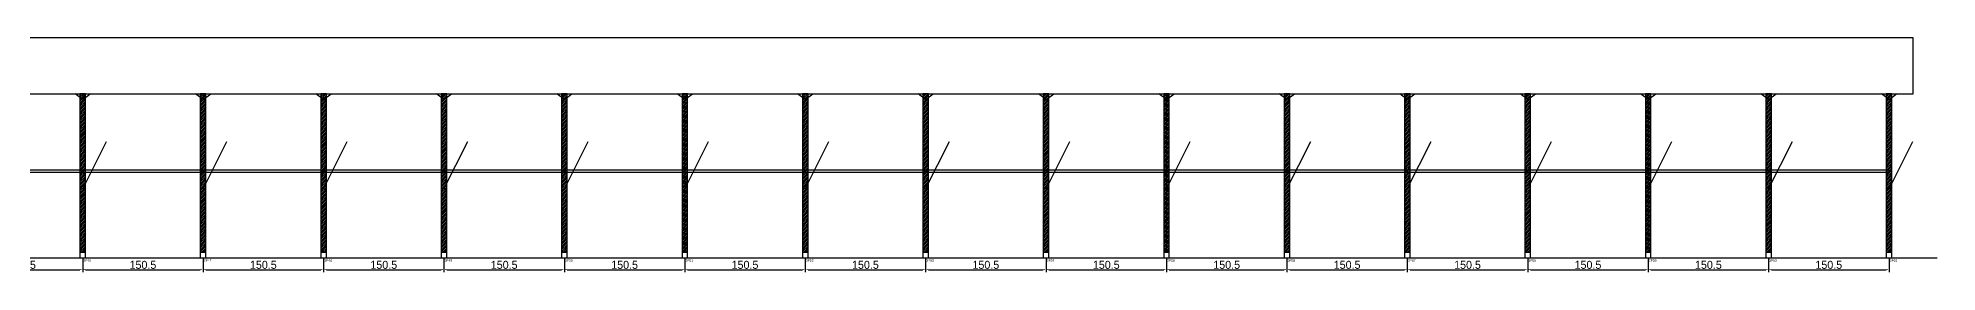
# Model space of a CAD drawing. Header units: metres. Extents: x -30 to 9119, y -25 to 308.
# Drawn here: x 6746 to 9119, y -25 to 268 of the extents above; entities that cross this region are included whole.
import ezdxf

# ---------------------------------------------------------------- set-up
doc = ezdxf.new("R2010")
doc.units = ezdxf.units.M
for name, color, linetype in [('BARRA_ANCORAGEM', 1, 'Continuous'), ('COTA', 241, 'Continuous'), ('GARFOS OK', 3, 'Continuous'), ('NOME DA VIGA', 6, 'Continuous'), ('SARR_7x7', 40, 'Continuous'), ('TIRAS REESCORAMENTO', 252, 'Continuous'), ('VIGAS', 3, 'Continuous')]:
    doc.layers.add(name, color=color, linetype=linetype)
doc.dimstyles.new('EZ DXF', dxfattribs={"dimtxt": 10, "dimasz": 3.5, "dimexe": 3, "dimexo": 1.5, "dimgap": 1, "dimtad": 1, "dimdec": 1, "dimdsep": 46, "dimcen": 2.5, "dimazin": 3, "dimtfac": 1, "dimtmove": 0, "dimatfit": 3})

msp = doc.modelspace()

# ---------------------------------------------------------------- hatches: boundary and pattern name
at = {"layer": 'COTA'}
h = msp.add_hatch(dxfattribs=at)
h.set_pattern_fill('ANSI31', scale=0.5)
h.paths.add_polyline_path([(6798.23, 0), (6805.23, 0), (6805.23, 198), (6798.23, 198)])
h = msp.add_hatch(dxfattribs=at)
h.set_pattern_fill('ANSI31', scale=0.5)
h.paths.add_polyline_path([(6948.71, 0), (6955.71, 0), (6955.71, 198), (6948.71, 198)])
h = msp.add_hatch(dxfattribs=at)
h.set_pattern_fill('ANSI31', scale=0.5)
h.paths.add_polyline_path([(7099.19, 0), (7106.19, 0), (7106.19, 198), (7099.19, 198)])
h = msp.add_hatch(dxfattribs=at)
h.set_pattern_fill('ANSI31', scale=0.5)
h.paths.add_polyline_path([(7249.67, 0), (7256.67, 0), (7256.67, 198), (7249.67, 198)])
h = msp.add_hatch(dxfattribs=at)
h.set_pattern_fill('ANSI31', scale=0.5)
h.paths.add_polyline_path([(7400.16, 0), (7407.16, 0), (7407.16, 198), (7400.16, 198)])
h = msp.add_hatch(dxfattribs=at)
h.set_pattern_fill('ANSI31', scale=0.5)
h.paths.add_polyline_path([(7550.64, 0), (7557.64, 0), (7557.64, 198), (7550.64, 198)])
h = msp.add_hatch(dxfattribs=at)
h.set_pattern_fill('ANSI31', scale=0.5)
h.paths.add_polyline_path([(7701.12, 0), (7708.12, 0), (7708.12, 198), (7701.12, 198)])
h = msp.add_hatch(dxfattribs=at)
h.set_pattern_fill('ANSI31', scale=0.5)
h.paths.add_polyline_path([(7851.61, 0), (7858.61, 0), (7858.61, 198), (7851.61, 198)])
h = msp.add_hatch(dxfattribs=at)
h.set_pattern_fill('ANSI31', scale=0.5)
h.paths.add_polyline_path([(8002.09, 0), (8009.09, 0), (8009.09, 198), (8002.09, 198)])
h = msp.add_hatch(dxfattribs=at)
h.set_pattern_fill('ANSI31', scale=0.5)
h.paths.add_polyline_path([(8152.57, 0), (8159.57, 0), (8159.57, 198), (8152.57, 198)])
h = msp.add_hatch(dxfattribs=at)
h.set_pattern_fill('ANSI31', scale=0.5)
h.paths.add_polyline_path([(8303.05, 0), (8310.05, 0), (8310.05, 198), (8303.05, 198)])
h = msp.add_hatch(dxfattribs=at)
h.set_pattern_fill('ANSI31', scale=0.5)
h.paths.add_polyline_path([(8453.54, 0), (8460.54, 0), (8460.54, 198), (8453.54, 198)])
h = msp.add_hatch(dxfattribs=at)
h.set_pattern_fill('ANSI31', scale=0.5)
h.paths.add_polyline_path([(8604.02, 0), (8611.02, 0), (8611.02, 198), (8604.02, 198)])
h = msp.add_hatch(dxfattribs=at)
h.set_pattern_fill('ANSI31', scale=0.5)
h.paths.add_polyline_path([(8754.5, 0), (8761.5, 0), (8761.5, 198), (8754.5, 198)])
h = msp.add_hatch(dxfattribs=at)
h.set_pattern_fill('ANSI31', scale=0.5)
h.paths.add_polyline_path([(8904.98, 0), (8911.98, 0), (8911.98, 198), (8904.98, 198)])
h = msp.add_hatch(dxfattribs=at)
h.set_pattern_fill('ANSI31', scale=0.5)
h.paths.add_polyline_path([(9055.47, 0), (9062.47, 0), (9062.47, 198), (9055.47, 198)])

# ---------------------------------------------------------------- linework, layer by layer
at = {"layer": 'BARRA_ANCORAGEM'}
for p, q in [((6801.73, 79.2), (6831.43, 138.6)), ((6952.21, 79.2), (6981.91, 138.6)), ((7102.69, 79.2), (7132.39, 138.6)), ((7253.17, 79.2), (7282.87, 138.6)), ((7403.66, 79.2), (7433.36, 138.6)), ((7554.14, 79.2), (7583.84, 138.6)), ((7704.62, 79.2), (7734.32, 138.6)), ((7855.11, 79.2), (7884.81, 138.6)), ((8005.59, 79.2), (8035.29, 138.6)), ((8156.07, 79.2), (8185.77, 138.6)), ((8306.55, 79.2), (8336.25, 138.6)), ((8457.04, 79.2), (8486.74, 138.6)), ((8607.52, 79.2), (8637.22, 138.6)), ((8758, 79.2), (8787.7, 138.6)), ((8908.48, 79.2), (8938.18, 138.6)), ((9058.97, 79.2), (9088.67, 138.6))]:
    msp.add_line(p, q, dxfattribs=at)
at = {"layer": 'GARFOS OK'}
for p, q in [((6801.73, 191), (6792.23, 198)), ((6792.23, 198), (6811.23, 198)), ((6801.73, 191), (6811.23, 198)), ((6952.21, 191), (6942.71, 198)), ((6942.71, 198), (6961.71, 198)), ((6952.21, 191), (6961.71, 198)), ((7102.69, 191), (7093.19, 198)), ((7093.19, 198), (7112.19, 198)), ((7102.69, 191), (7112.19, 198)), ((7253.17, 191), (7243.67, 198)), ((7243.67, 198), (7262.67, 198)), ((7253.17, 191), (7262.67, 198)), ((7403.66, 191), (7394.16, 198)), ((7394.16, 198), (7413.16, 198)), ((7403.66, 191), (7413.16, 198)), ((7554.14, 191), (7544.64, 198)), ((7544.64, 198), (7563.64, 198)), ((7554.14, 191), (7563.64, 198)), ((7704.62, 191), (7695.12, 198)), ((7695.12, 198), (7714.12, 198)), ((7704.62, 191), (7714.12, 198)), ((7855.11, 191), (7845.61, 198)), ((7845.61, 198), (7864.61, 198)), ((7855.11, 191), (7864.61, 198)), ((8005.59, 191), (7996.09, 198)), ((7996.09, 198), (8015.09, 198)), ((8005.59, 191), (8015.09, 198)), ((8156.07, 191), (8146.57, 198)), ((8146.57, 198), (8165.57, 198)), ((8156.07, 191), (8165.57, 198)), ((8306.55, 191), (8297.05, 198)), ((8297.05, 198), (8316.05, 198)), ((8306.55, 191), (8316.05, 198)), ((8457.04, 191), (8447.54, 198)), ((8447.54, 198), (8466.54, 198)), ((8457.04, 191), (8466.54, 198)), ((8607.52, 191), (8598.02, 198)), ((8598.02, 198), (8617.02, 198)), ((8607.52, 191), (8617.02, 198)), ((8758, 191), (8748.5, 198)), ((8748.5, 198), (8767.5, 198)), ((8758, 191), (8767.5, 198)), ((8908.48, 191), (8898.98, 198)), ((8898.98, 198), (8917.98, 198)), ((8908.48, 191), (8917.98, 198)), ((9058.97, 191), (9049.47, 198)), ((9049.47, 198), (9068.47, 198)), ((9058.97, 191), (9068.47, 198))]:
    msp.add_line(p, q, dxfattribs=at)
at = {"layer": 'GARFOS OK', "linetype": 'CONTINUOUS'}
msp.add_line((-30, -7), (9118.97, -7), dxfattribs=at)
at = {"layer": 'GARFOS OK'}
for points in [[(6798.23, 0), (6805.23, 0), (6805.23, 198), (6798.23, 198), (6798.23, 0)], [(6948.71, 0), (6955.71, 0), (6955.71, 198), (6948.71, 198), (6948.71, 0)], [(7099.19, 0), (7106.19, 0), (7106.19, 198), (7099.19, 198), (7099.19, 0)], [(7249.67, 0), (7256.67, 0), (7256.67, 198), (7249.67, 198), (7249.67, 0)], [(7400.16, 0), (7407.16, 0), (7407.16, 198), (7400.16, 198), (7400.16, 0)], [(7550.64, 0), (7557.64, 0), (7557.64, 198), (7550.64, 198), (7550.64, 0)], [(7701.12, 0), (7708.12, 0), (7708.12, 198), (7701.12, 198), (7701.12, 0)], [(7851.61, 0), (7858.61, 0), (7858.61, 198), (7851.61, 198), (7851.61, 0)], [(8002.09, 0), (8009.09, 0), (8009.09, 198), (8002.09, 198), (8002.09, 0)], [(8152.57, 0), (8159.57, 0), (8159.57, 198), (8152.57, 198), (8152.57, 0)], [(8303.05, 0), (8310.05, 0), (8310.05, 198), (8303.05, 198), (8303.05, 0)], [(8453.54, 0), (8460.54, 0), (8460.54, 198), (8453.54, 198), (8453.54, 0)], [(8604.02, 0), (8611.02, 0), (8611.02, 198), (8604.02, 198), (8604.02, 0)], [(8754.5, 0), (8761.5, 0), (8761.5, 198), (8754.5, 198), (8754.5, 0)], [(8904.98, 0), (8911.98, 0), (8911.98, 198), (8904.98, 198), (8904.98, 0)], [(9055.47, 0), (9062.47, 0), (9062.47, 198), (9055.47, 198), (9055.47, 0)]]:
    msp.add_lwpolyline(points, dxfattribs=at)
at = {"layer": 'SARR_7x7'}
for points in [[(6798.23, -7), (6805.23, -7), (6805.23, 0), (6798.23, 0), (6798.23, -7)], [(6948.71, -7), (6955.71, -7), (6955.71, 0), (6948.71, 0), (6948.71, -7)], [(7099.19, -7), (7106.19, -7), (7106.19, 0), (7099.19, 0), (7099.19, -7)], [(7249.67, -7), (7256.67, -7), (7256.67, 0), (7249.67, 0), (7249.67, -7)], [(7400.16, -7), (7407.16, -7), (7407.16, 0), (7400.16, 0), (7400.16, -7)], [(7550.64, -7), (7557.64, -7), (7557.64, 0), (7550.64, 0), (7550.64, -7)], [(7701.12, -7), (7708.12, -7), (7708.12, 0), (7701.12, 0), (7701.12, -7)], [(7851.61, -7), (7858.61, -7), (7858.61, 0), (7851.61, 0), (7851.61, -7)], [(8002.09, -7), (8009.09, -7), (8009.09, 0), (8002.09, 0), (8002.09, -7)], [(8152.57, -7), (8159.57, -7), (8159.57, 0), (8152.57, 0), (8152.57, -7)], [(8303.05, -7), (8310.05, -7), (8310.05, 0), (8303.05, 0), (8303.05, -7)], [(8453.54, -7), (8460.54, -7), (8460.54, 0), (8453.54, 0), (8453.54, -7)], [(8604.02, -7), (8611.02, -7), (8611.02, 0), (8604.02, 0), (8604.02, -7)], [(8754.5, -7), (8761.5, -7), (8761.5, 0), (8754.5, 0), (8754.5, -7)], [(8904.98, -7), (8911.98, -7), (8911.98, 0), (8904.98, 0), (8904.98, -7)], [(9055.47, -7), (9062.47, -7), (9062.47, 0), (9055.47, 0), (9055.47, -7)]]:
    msp.add_lwpolyline(points, dxfattribs=at)
at = {"layer": 'TIRAS REESCORAMENTO'}
for points in [[(6651.24, 100), (6801.73, 100), (6801.73, 102.5), (6651.24, 102.5), (6651.24, 100)], [(6801.73, 100), (6952.21, 100), (6952.21, 102.5), (6801.73, 102.5), (6801.73, 100)], [(6952.21, 100), (7102.69, 100), (7102.69, 102.5), (6952.21, 102.5), (6952.21, 100)], [(7102.69, 100), (7253.17, 100), (7253.17, 102.5), (7102.69, 102.5), (7102.69, 100)], [(7253.17, 100), (7403.66, 100), (7403.66, 102.5), (7253.17, 102.5), (7253.17, 100)], [(7403.66, 100), (7554.14, 100), (7554.14, 102.5), (7403.66, 102.5), (7403.66, 100)], [(7554.14, 100), (7704.62, 100), (7704.62, 102.5), (7554.14, 102.5), (7554.14, 100)], [(7704.62, 100), (7855.11, 100), (7855.11, 102.5), (7704.62, 102.5), (7704.62, 100)], [(7855.11, 100), (8005.59, 100), (8005.59, 102.5), (7855.11, 102.5), (7855.11, 100)], [(8005.59, 100), (8156.07, 100), (8156.07, 102.5), (8005.59, 102.5), (8005.59, 100)], [(8156.07, 100), (8306.55, 100), (8306.55, 102.5), (8156.07, 102.5), (8156.07, 100)], [(8306.55, 100), (8457.04, 100), (8457.04, 102.5), (8306.55, 102.5), (8306.55, 100)], [(8457.04, 100), (8607.52, 100), (8607.52, 102.5), (8457.04, 102.5), (8457.04, 100)], [(8607.52, 100), (8758, 100), (8758, 102.5), (8607.52, 102.5), (8607.52, 100)], [(8758, 100), (8908.48, 100), (8908.48, 102.5), (8758, 102.5), (8758, 100)], [(8908.48, 100), (9058.97, 100), (9058.97, 102.5), (8908.48, 102.5), (8908.48, 100)]]:
    msp.add_lwpolyline(points, dxfattribs=at)
at = {"layer": 'VIGAS'}
msp.add_lwpolyline([(0, 198), (9088.97, 198), (9088.97, 268), (0, 268), (0, 198)], dxfattribs=at)

# ---------------------------------------------------------------- texts
at = {"layer": 'NOME DA VIGA'}
for s, p in [('GF46', (6801.73, -12)), ('GF47', (6952.21, -12)), ('GF48', (7102.69, -12)), ('GF49', (7253.17, -12)), ('GF50', (7403.66, -12)), ('GF51', (7554.14, -12)), ('GF52', (7704.62, -12)), ('GF53', (7855.11, -12)), ('GF54', (8005.59, -12)), ('GF55', (8156.07, -12)), ('GF56', (8306.55, -12)), ('GF57', (8457.04, -12)), ('GF58', (8607.52, -12)), ('GF59', (8758, -12)), ('GF60', (8908.48, -12)), ('GF61', (9058.97, -12))]:
    msp.add_text(s, height=3, dxfattribs=at).set_placement(p)

# ---------------------------------------------------------------- dimensions: what is measured, and where the dimension line sits
at = {"layer": 'COTA'}
for base, p1, p2 in [((6651.24, -22), (6651.24, -7), (6801.73, -7)), ((6801.73, -22), (6801.73, -7), (6952.21, -7)), ((6952.21, -22), (6952.21, -7), (7102.69, -7)), ((7102.69, -22), (7102.69, -7), (7253.17, -7)), ((7253.17, -22), (7253.17, -7), (7403.66, -7)), ((7403.66, -22), (7403.66, -7), (7554.14, -7)), ((7554.14, -22), (7554.14, -7), (7704.62, -7)), ((7704.62, -22), (7704.62, -7), (7855.11, -7)), ((7855.11, -22), (7855.11, -7), (8005.59, -7)), ((8005.59, -22), (8005.59, -7), (8156.07, -7)), ((8156.07, -22), (8156.07, -7), (8306.55, -7)), ((8306.55, -22), (8306.55, -7), (8457.04, -7)), ((8457.04, -22), (8457.04, -7), (8607.52, -7)), ((8607.52, -22), (8607.52, -7), (8758, -7)), ((8758, -22), (8758, -7), (8908.48, -7)), ((8908.48, -22), (8908.48, -7), (9058.97, -7))]:
    msp.add_linear_dim(base=base, p1=p1, p2=p2, dimstyle='EZ DXF', dxfattribs=at).render()

doc.saveas('drawing.dxf')
